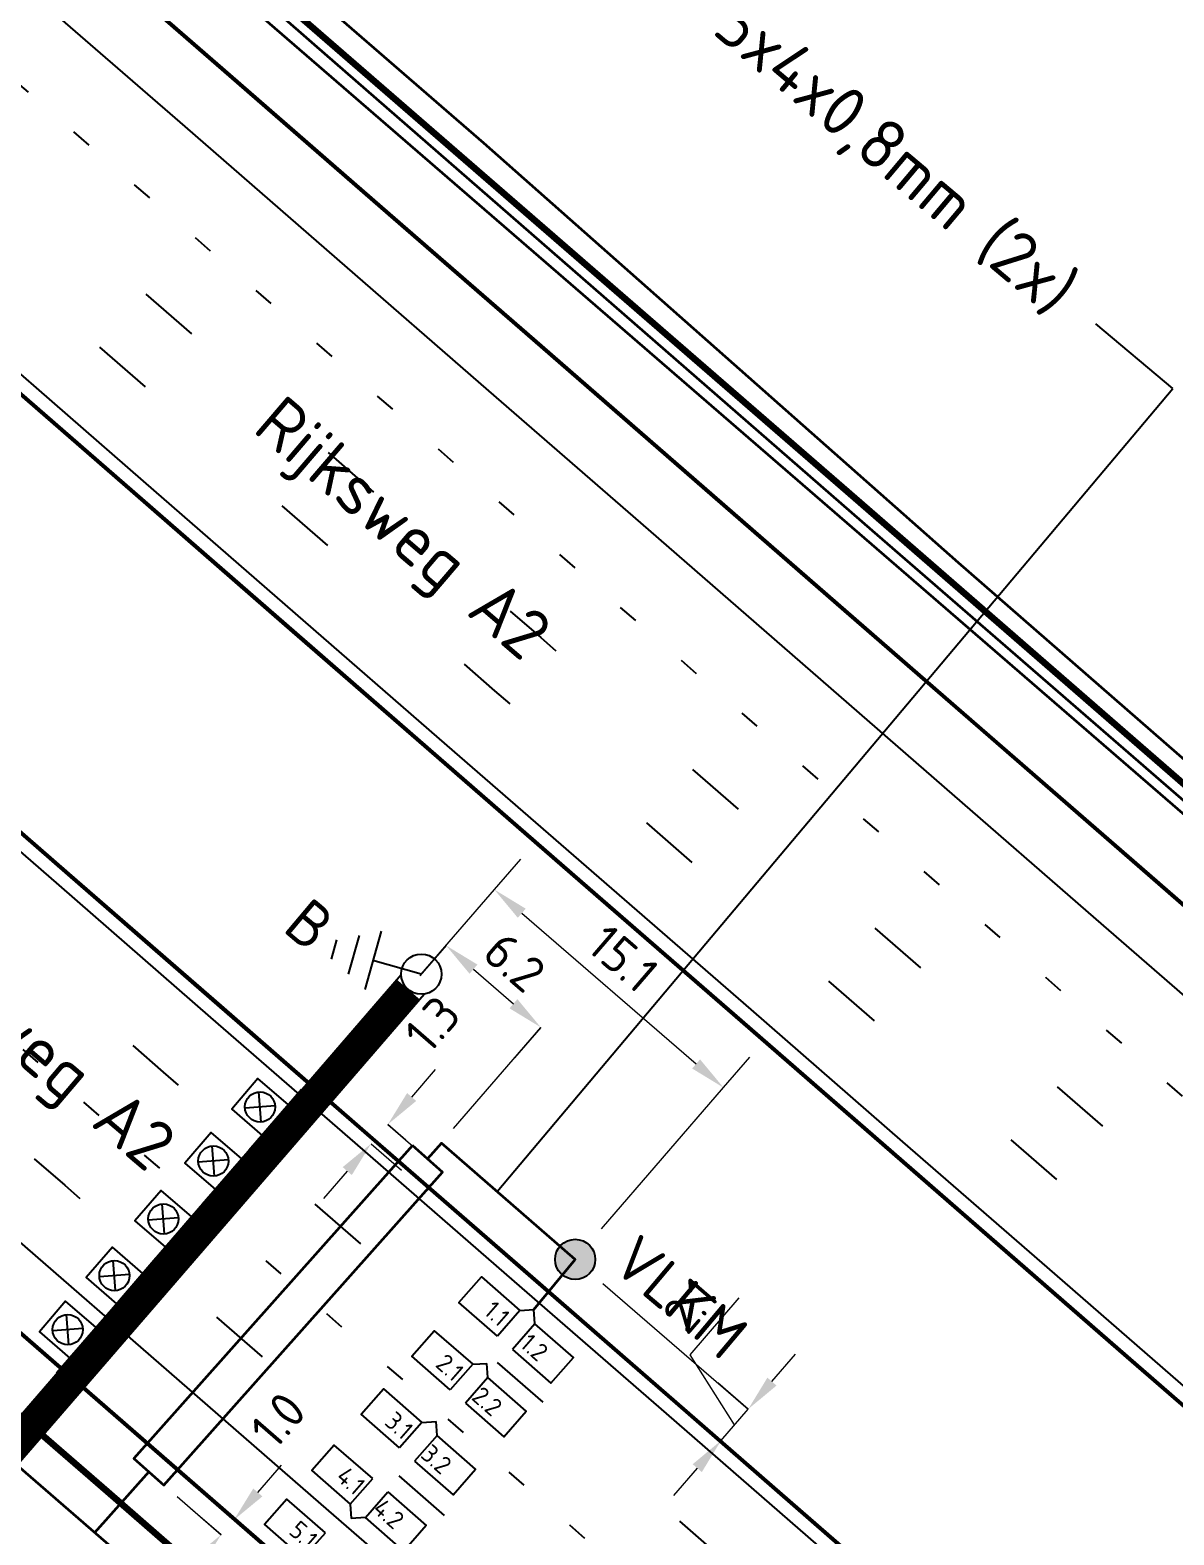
# Model space of a CAD drawing. Header units: metres. Extents: x 134219 to 139178, y 438661 to 444352.
# Drawn here: x 134692.1 to 134749, y 443878.6 to 443953.3 of the extents above; entities that cross this region are included whole.
import ezdxf
from ezdxf.enums import TextEntityAlignment as Align

# ---------------------------------------------------------------- set-up
doc = ezdxf.new("R2010")
doc.units = ezdxf.units.M
doc.linetypes.add('13strp', pattern=[4, 1, -3])
doc.linetypes.add('39strp', pattern=[12, 3, -9])
doc.layers.get('DEFPOINTS').update_dxf_attribs({"color": 193})
for name, color, linetype, lineweight in [('N-WE-KL-DATA-S', 10, 'Continuous', 25), ('N-WE-KL-DATA-T18', 1, 'Continuous', 18), ('N-WE-KL-DATA-T25', 7, 'Continuous', 25), ('N-WE-KL-ET_AARDING-S', 7, 'Continuous', 25), ('N-WE-KL-ET_AARDING_AARDELECTRODE-T18', 10, 'Continuous', 18), ('N-WE-KL-ET_AARDING_AARDELECTRODE-T25', 7, 'Continuous', 25), ('N-WE-KL-ET_HULPSTUK_MOF-S', 10, 'Continuous', 25), ('N-WE-KL-ET_LS_HULPSTUK_MOF-T18', 10, 'Continuous', 18), ('N-WE-KL-ET_LS_HULPSTUK_MOF-T25', 7, 'Continuous', 25), ('N-WE-KL-ET_LS_OV_KABEL-G', 10, 'KL-LS-OV-N', 35), ('N-WE-KL-ET_LS_OV_KABEL-M', 7, 'Continuous', 18), ('N-WE-KL-ET_LS_OV_KABEL-T25', 7, 'Continuous', 25), ('N-WE-KL-ET_MANTELBUIS-G', 10, 'Continuous', 35), ('N-WE-KL-MONITORING-T18', 1, 'Continuous', 25), ('N-WE-VW-BEWEGWIJZERING_DRAAGCONSTRUCTIE-PORTAAL-S', 10, 'Continuous', 25), ('N-WE-VW-BEWEGWIJZERING_DRAAGCONSTRUCTIE_PORTAAL_POER-S', 7, 'Continuous', 25), ('N-WE-VW-VS-S', 160, 'Continuous', 25), ('N-WE-VW-VS-T18', 10, 'Continuous', 18), ('N-WE-VW-VS-T25', 7, 'Continuous', 25), ('Utd-ondergr-bs', 8, 'Continuous', 35), ('Utd-ondergr-nw', 8, '13strp', 35), ('X-XX-AL-AANPIJLING-S', 7, 'Continuous', 25)]:
    doc.layers.add(name, color=color, linetype=linetype, lineweight=lineweight)
doc.layers.add('N-WE-KL-MONITORING-T25', color=2, linetype='Continuous')
doc.layers.add('Utd-weg-nw', color=8, linetype='Continuous')
doc.styles.add('dtm a2ee v011$0$rtw_iso', font='NLCS-ISO.ttf')
doc.styles.add('ISO18', font='NLCS-ISO.ttf')
doc.styles.add('ISO25', font='NLCS-ISO.ttf')
doc.styles.add('NLCS-ISO', font='NLCS-ISO.ttf')
doc.styles.add('NLCS_18', font='NLCS-ISO.ttf', dxfattribs={"height": 1.8})
doc.linetypes.add('KL-LS-OV-N', pattern='A,4,-1,[103,NLCS.SHX,S=0.75,R=0,X=0,Y=0],-1,4,-1.5,["0V",Standard,S=1,R=0,X=0,Y=-0.5],-3', length=14.5)
doc.dimstyles.new('NLCS_t18_pijl_Dimension_l3_h1', dxfattribs={"dimtxt": 1.8, "dimasz": 1.8, "dimexe": 2, "dimexo": 2, "dimgap": 0.7, "dimtad": 1, "dimdec": 1, "dimzin": 0, "dimdsep": 46, "dimtxsty": 'NLCS_18', "dimcen": 2.5, "dimdle": 2, "dimclrd": 256, "dimclre": 256, "dimclrt": 256, "dimadec": 1, "dimazin": 0, "dimtfac": 1, "dimtdec": 1, "dimtofl": 0, "dimtmove": 1, "dimatfit": 0, "dimfxl": 0, "dimtolj": 1, "dimtzin": 0, "dimlwd": 18, "dimlwe": 18, "dimarcsym": 0})

# ---------------------------------------------------------------- blocks, each defined once
blk = doc.blocks.new('SVW-TDI_HULP_DETECTIELUS-SO')
blk.add_line((0.5, 0.5), (0, 0))
at = {"color": 0, "linetype": 'ByBlock'}
blk.add_lwpolyline([(0.5, 2.192), (3.038, 2.192), (3.038, 0.5), (0.5, 0.5)], close=True, dxfattribs=at)
at = {"layer": 'N-WE-VW-VS-T18', "linetype": 'ByBlock', "style": 'NLCS-ISO', "flags": 1}
for tag, p in [('OMSCHRIJVING_LEGENDA', (7.741, -6.192)), ('NABIJ_PORTAAL', (7.741, -9.976)), ('LOCATIE', (7.741, -13.761)), ('RIJSTROKEN', (7.741, -17.545)), ('OVERIGE_OPMERKING(EN)_1', (7.741, -21.33)), ('OVERIGE_OPMERKING(EN)_2', (7.741, -25.114))]:
    blk.add_attdef(tag, p, '', height=1.8, dxfattribs=at)
at = {"layer": 'N-WE-VW-VS-T25', "linetype": 'ByBlock', "style": 'NLCS-ISO'}
blk.add_attdef('LUSNUMMER', text='', height=1.8, dxfattribs=at).set_placement((2.264, 1.346), align=Align.MIDDLE)
blk = doc.blocks.new('SVW-BEWEGWIJZERING_DRAAGCONSTRUCTIE_PORTAAL_ANWB (A2 73.457 HRR)')
for points in [[(-0.135, 0.991), (20.904, 25.342)], [(1, 0.01), (22.039, 24.362)]]:
    blk.add_lwpolyline(points)
at = {"ltscale": 10}
blk.add_lwpolyline([(0.654, 0.757, 1.5, 1.5, 0), (21.25, 24.596, 0, 0, 0)], format="xyseb", dxfattribs=at)
blk = doc.blocks.new('SKL-DATA_SIGNAALGEVER_DYNAMISCH-SO')
blk.add_line((0, 2), (0, -2))
blk.add_lwpolyline([(0, -1), (0, 1), (-2, 1), (-2, -1)], close=True)
for points in [[(-0.47, -0.53), (-1.53, 0.53)], [(-0.47, 0.53), (-1.53, -0.53)]]:
    blk.add_lwpolyline(points)
blk.add_circle((-1, 0), 0.75)
at = {"layer": 'N-WE-KL-DATA-T18', "linetype": 'ByBlock', "style": 'NLCS-ISO', "flags": 1}
for tag, p in [('LEVERANCIER', (0, -6.431)), ('BEHOREND_BIJ_PORTAAL_(CONSTRUCTIENUMMER)', (0, -10.215)), ('LOCATIE', (0, -14)), ('TYPE_SIGNAALGEVER', (0, -17.784)), ('PB-ADRES', (0, -21.569)), ('RIJSTROOK_(1,2,3,ETC.)', (0, -25.353)), ('BPS-CODERING', (0, -29.138)), ('OVERIGE_OPMERKING(EN)_1', (0, -32.922)), ('OVERIGE_OPMERKING(EN)_2', (0, -36.707))]:
    blk.add_attdef(tag, p, '', height=1.8, dxfattribs=at)
at = {"layer": 'N-WE-KL-DATA-T25', "linetype": 'ByBlock', "style": 'NLCS-ISO'}
blk.add_attdef('OMSCHRIJVING_T.B.V._LEGENDA', (0, 4.715), '', height=2.5, dxfattribs=at)
blk = doc.blocks.new('SKL-ET_AARDING_AARDELEKTRODE-SO (1)')
for points in [[(2.5, 1.5), (2.5, -1.5)], [(3.5, 1), (3.5, -1)], [(0, 0), (2.5, 0)], [(4.5, -0.5), (4.5, 0.5)]]:
    blk.add_lwpolyline(points)
at = {"layer": 'N-WE-KL-ET_AARDING_AARDELECTRODE-T18', "style": 'NLCS-ISO', "flags": 1}
for tag, p in [('OMSCHRIJVING_LEGENDA', (0, -8.635)), ('CONSTRUCTIENUMMER', (0, -12.42)), ('LOCATIE', (0, -16.204)), ('OVERIGE_OPMERKING(EN)_1', (0, -19.989)), ('OVERIGE_OPMERKING(EN)_2', (0, -23.773))]:
    blk.add_attdef(tag, p, '', height=1.8, dxfattribs=at)
at = {"layer": 'N-WE-KL-ET_AARDING_AARDELECTRODE-T25', "style": 'NLCS-ISO'}
blk.add_attdef('TYPE_SYMBOOL', (0, 4.405), '', height=2.25, dxfattribs=at)
blk = doc.blocks.new('SVW-BEWEGWIJZERING_DRAAGCONSTRUCTIE_PORTAAL_POER-SO')
blk.add_circle((0, 0), 1)
at = {"layer": 'N-WE-KL-MONITORING-T18', "style": 'ISO18', "flags": 1}
for tag, p in [('OMSCHRIJVING_LEGENDA', (0, 28.559)), ('CONSTRUCTIENUMMER', (0, 24.775)), ('LOCATIE', (0, 20.99)), ('TYPE_POER', (0, 17.206)), ('POSITIE_POER', (0, 13.421)), ('OVERIGE_OPMERKING(EN)_1', (0, 9.637)), ('OVERIGE_OPMERKING(EN)_2', (0, 5.852))]:
    blk.add_attdef(tag, p, '', height=1.8, dxfattribs=at)
blk = doc.blocks.new('SKL-ET_HULP_VERGROTELUSKOPPELMOF-SO')
at = {"ltscale": 10}
h = blk.add_hatch(color=256, dxfattribs=at)
edge = h.paths.add_edge_path()
edge.add_arc((0, 0), 1, 0, 360)
blk.add_circle((0, 0), 1)
at = {"layer": 'N-WE-KL-ET_LS_HULPSTUK_MOF-T18', "style": 'NLCS-ISO', "flags": 1}
for tag, p in [('OMSCHRIJVING_LEGENDA', (0, -8.431)), ('CONSTRUCTIENUMMER', (0, -12.215)), ('LOCATIE', (0, -16)), ('AANTAL_LUSPAREN', (0, -19.784)), ('POSITIE_X', (0, -23.569)), ('POSITIE_Y', (0, -27.353)), ('OVERIGE_OPMERKING(EN)_1', (0, -31.138)), ('OVERIGE_OPMERKING(EN)_2', (0, -34.922))]:
    blk.add_attdef(tag, p, '', height=1.8, dxfattribs=at)
at = {"layer": 'N-WE-KL-ET_LS_HULPSTUK_MOF-T25', "style": 'NLCS-ISO'}
blk.add_attdef('SOORT_MOF', (0, 2.715), '', height=2.25, dxfattribs=at)
blk = doc.blocks.new('*D147')
at = {"layer": 'DEFPOINTS', "color": 0, "transparency": 16777216}
for p in [(134715.194, 443910.634), (134726.583, 443900.794), (134726.583, 443900.794)]:
    blk.add_point(p, dxfattribs=at)
at = {"layer": 'N-WE-KL-ET_LS_OV_KABEL-M', "lineweight": 18, "transparency": 16777216}
for p, q in [((134715.194, 443910.634), (134716.502, 443912.147)), ((134726.583, 443900.794), (134727.891, 443902.307))]:
    blk.add_line(p, q, dxfattribs=at)
at = {"layer": 'N-WE-KL-ET_LS_OV_KABEL-M', "linetype": 'Continuous', "lineweight": 18, "transparency": 16777216}
blk.add_line((134716.556, 443909.457), (134725.221, 443901.971), dxfattribs=at)
at = {"layer": 'N-WE-KL-ET_LS_OV_KABEL-M', "transparency": 16777216}
for points in [[(134716.752, 443909.684), (134716.36, 443909.23), (134715.194, 443910.634)], [(134725.417, 443902.198), (134725.025, 443901.744), (134726.583, 443900.794)]]:
    blk.add_solid(points, dxfattribs=at)
at = {"layer": 'N-WE-KL-ET_LS_OV_KABEL-M', "transparency": 16777216, "insert": (134721.599, 443907.215), "char_height": 1.8, "attachment_point": 5, "rotation": 319.17349, "style": 'NLCS_18'}
blk.add_mtext('\\A1;15.1', dxfattribs=at)
blk = doc.blocks.new('*D148')
at = {"layer": 'DEFPOINTS', "color": 0, "transparency": 16777216}
for p in [(134712.795, 443907.856), (134717.505, 443903.786), (134717.505, 443903.786)]:
    blk.add_point(p, dxfattribs=at)
at = {"layer": 'N-WE-KL-ET_LS_OV_KABEL-M', "lineweight": 18, "transparency": 16777216}
for p, q in [((134712.795, 443907.856), (134711.487, 443906.343)), ((134717.505, 443903.786), (134716.198, 443902.273))]:
    blk.add_line(p, q, dxfattribs=at)
at = {"layer": 'N-WE-KL-ET_LS_OV_KABEL-M', "linetype": 'Continuous', "lineweight": 18, "transparency": 16777216}
blk.add_line((134714.157, 443906.68), (134716.143, 443904.963), dxfattribs=at)
at = {"layer": 'N-WE-KL-ET_LS_OV_KABEL-M', "transparency": 16777216}
for points in [[(134714.353, 443906.907), (134713.961, 443906.453), (134712.795, 443907.856)], [(134716.339, 443905.19), (134715.947, 443904.736), (134717.505, 443903.786)]]:
    blk.add_solid(points, dxfattribs=at)
at = {"layer": 'N-WE-KL-ET_LS_OV_KABEL-M', "transparency": 16777216, "insert": (134716.196, 443907.032), "char_height": 1.8, "attachment_point": 5, "rotation": 319.17349, "style": 'NLCS_18'}
blk.add_mtext('\\A1;6.2', dxfattribs=at)
blk = doc.blocks.new('*D149')
at = {"layer": 'DEFPOINTS', "color": 0, "transparency": 16777216}
for p in [(134727.813, 443884.829), (134727.813, 443884.829), (134726.454, 443883.255)]:
    blk.add_point(p, dxfattribs=at)
at = {"layer": 'N-WE-KL-ET_LS_OV_KABEL-M', "linetype": 'Continuous', "lineweight": 18, "transparency": 16777216}
for p, q in [((134724.919, 443887.521), (134727.364, 443890.351)), ((134728.99, 443886.191), (134730.167, 443887.553)), ((134727.133, 443884.042), (134724.919, 443887.521)), ((134726.454, 443883.255), (134727.813, 443884.829)), ((134725.277, 443881.893), (134724.1, 443880.531))]:
    blk.add_line(p, q, dxfattribs=at)
at = {"layer": 'N-WE-KL-ET_LS_OV_KABEL-M', "lineweight": 18, "transparency": 16777216}
for p, q in [((134727.813, 443884.829), (134726.3, 443886.136)), ((134726.454, 443883.255), (134724.94, 443884.563))]:
    blk.add_line(p, q, dxfattribs=at)
at = {"layer": 'N-WE-KL-ET_LS_OV_KABEL-M', "transparency": 16777216}
for points in [[(134728.763, 443886.387), (134729.217, 443885.995), (134727.813, 443884.829)], [(134725.05, 443882.089), (134725.504, 443881.697), (134726.454, 443883.255)]]:
    blk.add_solid(points, dxfattribs=at)
at = {"layer": 'N-WE-KL-ET_LS_OV_KABEL-M', "transparency": 16777216, "insert": (134724.931, 443889.982), "char_height": 1.8, "attachment_point": 5, "rotation": 49.17349, "style": 'NLCS_18'}
blk.add_mtext('\\A1;2.1', dxfattribs=at)
blk = doc.blocks.new('*D227')
at = {"layer": 'DEFPOINTS', "color": 0, "transparency": 16777216}
for p in [(134709.904, 443898.971), (134709.904, 443898.971), (134709.066, 443898.007)]:
    blk.add_point(p, dxfattribs=at)
at = {"layer": 'N-WE-KL-ET_LS_OV_KABEL-M', "linetype": 'Continuous', "lineweight": 18, "transparency": 16777216}
for p, q in [((134711.085, 443900.329), (134712.266, 443901.688)), ((134707.885, 443896.649), (134706.704, 443895.291))]:
    blk.add_line(p, q, dxfattribs=at)
at = {"layer": 'N-WE-KL-ET_LS_OV_KABEL-M', "lineweight": 18, "transparency": 16777216}
for p, q in [((134709.904, 443898.971), (134711.413, 443897.659)), ((134709.066, 443898.007), (134710.575, 443896.695))]:
    blk.add_line(p, q, dxfattribs=at)
at = {"layer": 'N-WE-KL-ET_LS_OV_KABEL-M', "transparency": 16777216}
for points in [[(134710.859, 443900.526), (134711.311, 443900.133), (134709.904, 443898.971)], [(134707.658, 443896.846), (134708.111, 443896.452), (134709.066, 443898.007)]]:
    blk.add_solid(points, dxfattribs=at)
at = {"layer": 'N-WE-KL-ET_LS_OV_KABEL-M', "transparency": 16777216, "insert": (134712.12, 443903.958), "char_height": 1.8, "attachment_point": 5, "rotation": 48.99129, "style": 'NLCS_18'}
blk.add_mtext('\\A1;1.3', dxfattribs=at)
blk = doc.blocks.new('*D228')
at = {"layer": 'DEFPOINTS', "color": 0, "transparency": 16777216}
for p in [(134702.259, 443879.327), (134701.611, 443878.581), (134701.611, 443878.581)]:
    blk.add_point(p, dxfattribs=at)
at = {"layer": 'N-WE-KL-ET_LS_OV_KABEL-M', "linetype": 'Continuous', "lineweight": 18, "transparency": 16777216}
for p, q in [((134703.441, 443880.685), (134704.622, 443882.043)), ((134700.43, 443877.222), (134699.249, 443875.864))]:
    blk.add_line(p, q, dxfattribs=at)
at = {"layer": 'N-WE-KL-ET_LS_OV_KABEL-M', "lineweight": 18, "transparency": 16777216}
for p, q in [((134702.259, 443879.327), (134700.75, 443880.639)), ((134701.611, 443878.581), (134700.102, 443879.893))]:
    blk.add_line(p, q, dxfattribs=at)
at = {"layer": 'N-WE-KL-ET_LS_OV_KABEL-M', "transparency": 16777216}
for points in [[(134703.214, 443880.882), (134703.667, 443880.488), (134702.259, 443879.327)], [(134700.203, 443877.419), (134700.656, 443877.026), (134701.611, 443878.581)]]:
    blk.add_solid(points, dxfattribs=at)
at = {"layer": 'N-WE-KL-ET_LS_OV_KABEL-M', "transparency": 16777216, "insert": (134704.452, 443884.286), "char_height": 1.8, "attachment_point": 5, "rotation": 48.99129, "style": 'NLCS_18'}
blk.add_mtext('\\A1;1.0', dxfattribs=at)

msp = doc.modelspace()

# ---------------------------------------------------------------- linework, layer by layer
at = {"layer": 'N-WE-KL-ET_LS_OV_KABEL-G', "elevation": 8.285, "flags": 128}
msp.add_lwpolyline([(134771.371, 443812.752), (134653.283, 443915.141)], dxfattribs=at)
at = {"layer": 'N-WE-KL-ET_LS_OV_KABEL-G', "flags": 128}
for points in [[(134717.163, 443889.772), (134719.211, 443892.261), (134712.563, 443898.042), (134711.869, 443897.262)], [(134698.019, 443881.704), (134695.331, 443878.683)]]:
    msp.add_lwpolyline(points, dxfattribs=at)
at = {"layer": 'N-WE-KL-ET_LS_OV_KABEL-M'}
for points in [[(134711.565, 443906.433), (134715.194, 443910.634)], [(134713.172, 443898.771), (134717.505, 443903.786)], [(134720.523, 443893.78), (134726.583, 443900.794)], [(134710.801, 443898.191), (134709.904, 443898.971)], [(134720.588, 443891.071), (134727.813, 443884.829)], [(134699.429, 443880.478), (134701.611, 443878.581)]]:
    msp.add_lwpolyline(points, dxfattribs=at)
at = {"layer": 'N-WE-KL-ET_MANTELBUIS-G', "flags": 128}
msp.add_lwpolyline([(134711.122, 443897.927), (134697.273, 443882.369), (134698.766, 443881.039), (134712.616, 443896.598)], close=True, dxfattribs=at)
at = {"layer": 'Utd-ondergr-bs', "flags": 128}
msp.add_lwpolyline([(134660.133, 443991.614), (134662.802, 443989.294), (134835.209, 443840.226), (134904.987, 443779.649), (134913.426, 443772.31), (134939.263, 443749.929)], dxfattribs=at)
at = {"layer": 'Utd-ondergr-bs'}
for points in [[(134834.163, 443842.227, 0), (134833.992, 443842.721, 0), (134833.574, 443843.438, 0), (134832.961, 443844.207, 0), (134827.476, 443849.547, 0), (134806.862, 443867.428, 0), (134783.07, 443888.055, 0), (134761.246, 443906.836, 0), (134738.258, 443926.861, 0), (134714.674, 443947.719, 0), (134691.639, 443967.661, 0), (134679.205, 443978.45, 0), (134674.103, 443983.533, 0), (134669.386, 443988.896, 0), (134664.84, 443993.261, 0), (134650.623, 444005.509, 0), (134647.931, 444007.303, 0), (134643.625, 444009.583, 0), (134639.363, 444012.728, 0), (134624.145, 444026.012, 0)], [(134793.302, 443794.894, 0), (134794.489, 443796.229, 0), (134792.214, 443798.174, 0), (134791.712, 443797.621, 0), (134767.595, 443818.658, 0), (134740.323, 443842.267, 0), (134716.137, 443863.331, 0), (134716.708, 443863.948, 0), (134714.46, 443865.946, 0), (134713.834, 443865.287, 0), (134696.029, 443880.797, 0), (134671.804, 443901.789, 0), (134638.451, 443930.882, 0), (134639.053, 443931.585, 0), (134636.754, 443933.48, 0), (134636.192, 443932.811, 0), (134614.738, 443951.452, 0), (134587.546, 443975.039, 0), (134584.553, 443977.611, 0)], [(134754.939, 443910.286, 0), (134733.982, 443928.458, 0), (134706.251, 443952.595, 0), (134679.178, 443976.264, 0)], [(134834.311, 443842.093, 0), (134833.882, 443841.621, 0), (134832.808, 443840.46, 0), (134830.625, 443842.42, 0), (134831.671, 443843.625, 0), (134831.941, 443843.938, 0), (134804.829, 443867.721, 0), (134776.726, 443892.121, 0), (134757.52, 443908.653, 0), (134757.236, 443908.368, 0), (134756.097, 443907.168, 0), (134753.926, 443909.128, 0), (134754.939, 443910.286, 0), (134755.28, 443910.675, 0), (134733.313, 443929.771, 0), (134701.807, 443957.116, 0)], [(134755.28, 443910.675, 0), (134733.313, 443929.771, 0), (134701.807, 443957.116, 0)], [(134834.173, 443842.093, 0), (134832.811, 443840.609, 0), (134830.769, 443842.425, 0), (134832.083, 443843.945, 0), (134832.008, 443844.011, 0), (134804.888, 443867.791, 0), (134776.788, 443892.194, 0), (134757.587, 443908.722, 0), (134757.511, 443908.792, 0), (134756.096, 443907.309, 0), (134754.066, 443909.128, 0), (134755.416, 443910.683, 0), (134755.345, 443910.751, 0), (134733.374, 443929.845, 0), (134701.87, 443957.194, 0)], [(134834.311, 443842.093, 0), (134834.163, 443842.227, 0), (134833.735, 443841.756, 0), (134832.795, 443840.741, 0), (134830.904, 443842.438, 0), (134832.224, 443843.957, 0), (134832.073, 443844.088, 0), (134804.96, 443867.872, 0), (134776.856, 443892.272, 0), (134757.65, 443908.804, 0), (134757.505, 443908.942, 0), (134756.086, 443907.447, 0), (134754.206, 443909.145, 0), (134755.562, 443910.694, 0), (134755.412, 443910.826, 0), (134733.444, 443929.922, 0), (134701.938, 443957.267, 0)], [(134701.938, 443957.267, 0), (134733.444, 443929.922, 0), (134755.412, 443910.826, 0)], [(134638.309, 443930.866, 0), (134638.38, 443930.806, 0), (134671.735, 443901.713, 0), (134695.958, 443880.718, 0), (134713.764, 443865.215, 0), (134713.837, 443865.144, 0)], [(134793.302, 443794.894, 0), (134792.966, 443794.527, 0), (134792.819, 443794.662, 0), (134793.153, 443795.028, 0), (134794.204, 443796.21, 0), (134792.232, 443797.896, 0), (134790.878, 443796.388, 0), (134790.729, 443796.522, 0), (134791.581, 443797.47, 0), (134767.463, 443818.507, 0), (134740.192, 443842.115, 0), (134716.006, 443863.18, 0), (134715.393, 443862.509, 0), (134715.245, 443862.644, 0), (134716.424, 443863.934, 0), (134714.473, 443865.667, 0), (134713.253, 443864.363, 0), (134713.107, 443864.499, 0), (134713.703, 443865.136, 0), (134695.897, 443880.646, 0), (134671.673, 443901.638, 0), (134638.32, 443930.732, 0)], [(134767.463, 443818.507, 0), (134740.192, 443842.115, 0), (134716.006, 443863.18, 0), (134715.393, 443862.509, 0), (134715.245, 443862.644, 0), (134716.424, 443863.934, 0), (134714.473, 443865.667, 0), (134713.253, 443864.363, 0), (134713.107, 443864.499, 0), (134713.703, 443865.136, 0), (134695.897, 443880.646, 0), (134671.673, 443901.638, 0), (134638.32, 443930.732, 0)], [(134638.451, 443930.882, 0), (134671.804, 443901.789, 0), (134696.029, 443880.797, 0), (134713.834, 443865.287, 0), (134714.46, 443865.946, 0), (134716.708, 443863.948, 0), (134716.137, 443863.331, 0), (134740.323, 443842.267, 0), (134767.595, 443818.658, 0)]]:
    msp.add_polyline3d(points, dxfattribs=at)
at = {"layer": 'Utd-ondergr-nw', "linetype": 'Continuous', "flags": 128}
for points in [[(134686.919, 443964.186), (134694.465, 443957.624), (134702.011, 443951.063), (134709.557, 443944.501), (134717.103, 443937.939), (134724.65, 443931.378), (134732.196, 443924.816), (134739.742, 443918.254), (134747.288, 443911.692), (134754.834, 443905.131), (134758.926, 443901.573), (134762.38, 443898.569), (134769.926, 443892.007), (134777.472, 443885.445), (134785.018, 443878.884), (134792.564, 443872.322), (134800.111, 443865.76), (134807.657, 443859.198), (134815.203, 443852.637), (134822.749, 443846.075), (134830.295, 443839.513), (134832.661, 443837.456), (134837.841, 443832.951), (134845.387, 443826.39)], [(134686.965, 443964.239), (134694.511, 443957.677), (134702.057, 443951.116), (134709.603, 443944.554), (134717.149, 443937.992), (134724.696, 443931.43), (134732.242, 443924.869), (134739.788, 443918.307), (134747.334, 443911.745), (134754.88, 443905.183), (134758.972, 443901.625), (134762.426, 443898.622), (134769.972, 443892.06), (134777.518, 443885.498), (134785.064, 443878.936), (134792.61, 443872.375), (134800.157, 443865.813), (134807.703, 443859.251), (134815.249, 443852.69), (134822.795, 443846.128), (134830.341, 443839.566), (134832.707, 443837.508), (134837.887, 443833.004), (134845.433, 443826.443)], [(134674.603, 443950.022), (134682.149, 443943.46), (134689.695, 443936.899), (134697.241, 443930.337), (134704.787, 443923.775), (134712.333, 443917.214), (134719.879, 443910.652), (134727.425, 443904.09), (134734.972, 443897.528), (134742.518, 443890.967), (134746.609, 443887.408), (134750.064, 443884.405)], [(134674.649, 443950.075), (134682.195, 443943.513), (134689.741, 443936.952), (134697.287, 443930.39), (134704.833, 443923.828), (134712.379, 443917.266), (134719.925, 443910.705), (134727.471, 443904.143), (134735.017, 443897.581), (134742.564, 443891.019), (134746.655, 443887.461), (134750.11, 443884.458)], [(134663.822, 443937.624), (134671.368, 443931.062), (134678.914, 443924.5), (134686.46, 443917.939), (134694.006, 443911.377), (134701.552, 443904.815), (134709.098, 443898.254), (134716.644, 443891.692), (134724.191, 443885.13), (134731.737, 443878.568), (134735.829, 443875.01), (134739.283, 443872.007), (134746.829, 443865.445), (134754.375, 443858.883)], [(134663.868, 443937.677), (134671.414, 443931.115), (134678.96, 443924.553), (134686.506, 443917.992), (134694.052, 443911.43), (134701.598, 443904.868), (134709.144, 443898.306), (134716.69, 443891.745), (134724.237, 443885.183), (134731.783, 443878.621), (134735.874, 443875.063), (134739.329, 443872.059), (134746.875, 443865.498), (134754.421, 443858.936)], [(134651.505, 443923.46), (134659.052, 443916.898), (134666.598, 443910.336), (134674.144, 443903.775), (134681.69, 443897.213), (134689.236, 443890.651), (134696.782, 443884.09), (134704.328, 443877.528), (134711.874, 443870.966), (134719.42, 443864.404), (134723.512, 443860.846), (134726.966, 443857.843), (134734.512, 443851.281), (134742.059, 443844.719), (134749.605, 443838.157)], [(134651.551, 443923.513), (134659.097, 443916.951), (134666.644, 443910.389), (134674.19, 443903.828), (134681.736, 443897.266), (134689.282, 443890.704), (134696.828, 443884.142), (134704.374, 443877.581), (134711.92, 443871.019), (134719.466, 443864.457), (134723.558, 443860.899), (134727.012, 443857.895), (134734.558, 443851.334), (134742.105, 443844.772), (134749.651, 443838.21)]]:
    msp.add_lwpolyline(points, dxfattribs=at)
at = {"layer": 'Utd-weg-nw', "linetype": '13strp', "flags": 128}
for points in [[(134682.211, 443958.772), (134689.757, 443952.21), (134697.303, 443945.648), (134704.849, 443939.087), (134712.395, 443932.525), (134719.942, 443925.963), (134727.488, 443919.401), (134735.034, 443912.84), (134742.58, 443906.278), (134750.126, 443899.716), (134754.218, 443896.158), (134757.672, 443893.155), (134765.218, 443886.593), (134772.764, 443880.031), (134780.31, 443873.469), (134787.856, 443866.908), (134795.403, 443860.346), (134802.949, 443853.784), (134810.495, 443847.222), (134818.041, 443840.661), (134825.587, 443834.099), (134827.953, 443832.041), (134833.133, 443827.537), (134840.679, 443820.975), (134848.225, 443814.414), (134855.771, 443807.852), (134863.317, 443801.29), (134870.864, 443794.728), (134878.41, 443788.167), (134885.956, 443781.605), (134886.414, 443781.206), (134886.53, 443781.106), (134893.502, 443775.043), (134901.048, 443768.482), (134908.594, 443761.92), (134916.131, 443755.348), (134923.033, 443749.297), (134923.65, 443748.755), (134931.155, 443742.138), (134938.648, 443735.497), (134942.304, 443732.242), (134946.127, 443728.828), (134953.593, 443722.131), (134961.042, 443715.406), (134968.474, 443708.65), (134975.889, 443701.863), (134983.283, 443695.044), (134990.656, 443688.192), (134997.394, 443681.883), (134998.007, 443681.306), (135005.335, 443674.385), (135012.637, 443667.428), (135019.912, 443660.435), (135027.159, 443653.403), (135034.377, 443646.333), (135041.563, 443639.222), (135045.749, 443635.047), (135048.717, 443632.072), (135055.834, 443624.885), (135062.915, 443617.664), (135069.963, 443610.411), (135074.947, 443605.243), (135076.977, 443603.128), (135083.961, 443595.816), (135090.916, 443588.477), (135091.152, 443588.227)], [(134658.556, 443931.568), (134666.102, 443925.006), (134673.648, 443918.445), (134681.194, 443911.883), (134688.74, 443905.321), (134696.286, 443898.76), (134703.833, 443892.198), (134711.379, 443885.636), (134718.925, 443879.074), (134726.471, 443872.513), (134730.563, 443868.954), (134734.017, 443865.951), (134741.563, 443859.389), (134749.109, 443852.827), (134756.655, 443846.266), (134764.201, 443839.704), (134771.747, 443833.142), (134779.294, 443826.58), (134786.84, 443820.019), (134794.386, 443813.457), (134801.932, 443806.895), (134804.298, 443804.838), (134809.478, 443800.333), (134817.024, 443793.772), (134824.604, 443787.249), (134832.114, 443780.646), (134839.624, 443774.043), (134847.134, 443767.439), (134854.644, 443760.836), (134862.154, 443754.233), (134862.61, 443753.832), (134862.726, 443753.73), (134869.664, 443747.63), (134877.174, 443741.026), (134884.684, 443734.423), (134892.194, 443727.82), (134899.116, 443721.792), (134899.736, 443721.253), (134907.278, 443714.693), (134914.813, 443708.135), (134918.491, 443704.93), (134922.337, 443701.574), (134929.849, 443695.008), (134937.344, 443688.435), (134944.821, 443681.851), (134952.277, 443675.253), (134959.709, 443668.638), (134967.115, 443662.004), (134968.027, 443661.185)]]:
    msp.add_lwpolyline(points, dxfattribs=at)
at = {"layer": 'Utd-weg-nw', "linetype": '39strp', "flags": 128}
for points in [[(134679.767, 443955.961), (134687.313, 443949.399), (134694.859, 443942.838), (134702.405, 443936.276), (134709.951, 443929.714), (134717.497, 443923.152), (134725.043, 443916.591), (134732.589, 443910.029), (134740.136, 443903.467), (134747.682, 443896.905), (134751.774, 443893.347), (134755.228, 443890.344), (134762.774, 443883.782), (134770.32, 443877.22), (134777.866, 443870.658), (134785.412, 443864.097), (134792.958, 443857.535), (134800.504, 443850.973), (134808.05, 443844.411), (134815.597, 443837.85), (134823.143, 443831.288), (134825.509, 443829.23), (134830.689, 443824.726), (134838.235, 443818.164), (134845.781, 443811.603), (134853.327, 443805.041), (134860.873, 443798.479), (134868.419, 443791.918), (134875.965, 443785.356), (134883.511, 443778.794), (134883.97, 443778.396), (134884.086, 443778.295), (134891.058, 443772.232), (134898.604, 443765.671), (134906.15, 443759.109), (134913.687, 443752.537), (134920.589, 443746.486), (134921.206, 443745.944), (134928.71, 443739.328), (134936.201, 443732.688), (134939.856, 443729.434), (134943.678, 443726.022), (134951.139, 443719.328), (134958.583, 443712.607), (134966.009, 443705.857), (134973.416, 443699.077), (134980.802, 443692.265), (134988.166, 443685.422), (134994.894, 443679.122), (134995.507, 443678.545), (135002.822, 443671.635), (135010.111, 443664.69), (135017.373, 443657.709), (135024.605, 443650.691), (135031.807, 443643.636), (135038.977, 443636.542), (135043.153, 443632.376), (135046.113, 443629.408), (135053.212, 443622.239), (135060.276, 443615.036), (135067.306, 443607.8), (135072.278, 443602.644), (135074.303, 443600.535), (135081.27, 443593.24), (135088.208, 443585.919), (135088.443, 443585.67)], [(134677.47, 443953.32), (134685.016, 443946.758), (134692.562, 443940.196), (134700.108, 443933.635), (134707.655, 443927.073), (134715.201, 443920.511), (134722.747, 443913.949), (134730.293, 443907.388), (134737.839, 443900.826), (134745.385, 443894.264), (134749.477, 443890.706), (134752.931, 443887.702), (134760.477, 443881.141), (134768.023, 443874.579), (134775.569, 443868.017), (134783.116, 443861.456), (134790.662, 443854.894), (134798.208, 443848.332), (134805.754, 443841.77), (134813.3, 443835.209), (134820.846, 443828.647), (134823.212, 443826.589), (134828.392, 443822.085), (134835.938, 443815.523), (134843.484, 443808.962), (134851.03, 443802.4), (134858.577, 443795.838), (134866.123, 443789.276), (134873.669, 443782.715), (134881.215, 443776.153), (134881.673, 443775.754), (134881.789, 443775.654), (134888.761, 443769.591), (134896.307, 443763.029), (134903.853, 443756.468), (134911.39, 443749.896), (134918.292, 443743.845), (134918.909, 443743.302), (134926.413, 443736.688), (134933.902, 443730.049), (134937.556, 443726.796), (134941.376, 443723.385), (134948.834, 443716.695), (134956.273, 443709.978), (134963.693, 443703.233), (134971.093, 443696.459), (134978.471, 443689.654), (134985.826, 443682.819), (134992.545, 443676.527), (134993.157, 443675.952), (135000.461, 443669.051), (135007.739, 443662.117), (135014.987, 443655.148), (135022.206, 443648.143), (135029.393, 443641.102), (135036.547, 443634.023), (135040.713, 443629.867), (135043.666, 443626.906), (135050.749, 443619.753), (135057.796, 443612.566), (135064.81, 443605.347), (135069.77, 443600.203), (135071.791, 443598.098), (135078.741, 443590.821), (135085.663, 443583.516), (135085.898, 443583.267)], [(134661, 443934.379), (134668.546, 443927.817), (134676.092, 443921.256), (134683.639, 443914.694), (134691.185, 443908.132), (134698.731, 443901.57), (134706.277, 443895.009), (134713.823, 443888.447), (134721.369, 443881.885), (134728.915, 443875.324), (134733.007, 443871.765), (134736.461, 443868.762), (134744.007, 443862.2), (134751.553, 443855.638), (134759.1, 443849.077), (134766.646, 443842.515), (134774.192, 443835.953), (134781.738, 443829.391), (134789.284, 443822.83), (134796.83, 443816.268), (134804.376, 443809.706), (134806.742, 443807.649), (134811.922, 443803.144), (134819.468, 443796.583), (134820.478, 443795.864), (134827.048, 443790.06), (134834.558, 443783.457), (134842.068, 443776.854), (134849.578, 443770.25), (134857.088, 443763.647), (134864.598, 443757.044), (134865.055, 443756.643), (134865.17, 443756.541), (134872.108, 443750.441), (134879.618, 443743.837), (134887.128, 443737.234), (134894.638, 443730.631), (134901.561, 443724.603), (134902.18, 443724.064), (134909.723, 443717.504), (134917.26, 443710.943), (134920.939, 443707.737), (134924.787, 443704.38), (134932.302, 443697.811), (134939.803, 443691.233), (134947.286, 443684.644), (134954.749, 443678.039), (134962.19, 443671.417), (134969.605, 443664.775), (134970.518, 443663.954)], [(134656.112, 443928.757), (134663.658, 443922.196), (134671.204, 443915.634), (134678.75, 443909.072), (134686.296, 443902.51), (134693.842, 443895.949), (134701.388, 443889.387), (134708.934, 443882.825), (134716.481, 443876.263), (134724.027, 443869.702), (134728.118, 443866.144), (134731.573, 443863.14), (134739.119, 443856.578), (134746.665, 443850.016), (134754.211, 443843.455), (134761.757, 443836.893), (134769.303, 443830.331), (134776.849, 443823.77), (134784.395, 443817.208), (134791.942, 443810.646), (134799.488, 443804.084), (134801.854, 443802.027), (134807.034, 443797.523), (134814.58, 443790.961), (134822.16, 443784.438), (134829.67, 443777.835), (134837.18, 443771.232), (134844.69, 443764.628), (134852.2, 443758.025), (134859.71, 443751.422), (134860.166, 443751.021), (134860.281, 443750.92), (134867.22, 443744.819), (134874.73, 443738.215), (134882.24, 443731.612), (134889.75, 443725.009), (134896.672, 443718.981), (134897.292, 443718.442), (134904.834, 443711.883), (134912.367, 443705.326), (134914.991, 443703.039), (134919.906, 443698.751), (134927.439, 443692.162), (134934.957, 443685.551), (134942.453, 443678.909), (134949.92, 443672.228), (134957.35, 443665.502), (134961.05, 443662.118), (134964.737, 443658.72), (134965.226, 443658.267)]]:
    msp.add_lwpolyline(points, dxfattribs=at)
at = {"layer": 'Utd-weg-nw', "linetype": 'Continuous', "flags": 128}
for points in [[(134692.267, 443955.097), (134699.813, 443948.535), (134707.359, 443941.973), (134714.905, 443935.411), (134722.451, 443928.85), (134729.998, 443922.288), (134737.544, 443915.726), (134745.09, 443909.164), (134752.636, 443902.603), (134756.728, 443899.045), (134760.182, 443896.041), (134767.728, 443889.479), (134775.274, 443882.917), (134782.82, 443876.356), (134790.366, 443869.794), (134797.912, 443863.232), (134805.458, 443856.67), (134813.005, 443850.109), (134820.551, 443843.547), (134828.097, 443836.985), (134830.463, 443834.928), (134835.643, 443830.424), (134843.189, 443823.862), (134850.735, 443817.3)], [(134675.108, 443950.603), (134682.654, 443944.042), (134690.2, 443937.48), (134697.746, 443930.918), (134705.292, 443924.356), (134712.838, 443917.795), (134720.385, 443911.233), (134727.931, 443904.671), (134735.477, 443898.109), (134743.023, 443891.548), (134747.115, 443887.99), (134750.569, 443884.986)], [(134663.362, 443937.096), (134670.909, 443930.534), (134678.455, 443923.972), (134686.001, 443917.411), (134693.547, 443910.849), (134701.093, 443904.287), (134708.639, 443897.725), (134716.185, 443891.164), (134723.731, 443884.602), (134731.277, 443878.04), (134735.369, 443874.482), (134738.823, 443871.478), (134746.37, 443864.917), (134753.916, 443858.355)], [(134653.75, 443926.041), (134661.296, 443919.479), (134668.842, 443912.917), (134676.388, 443906.355), (134683.934, 443899.794), (134691.48, 443893.232), (134699.026, 443886.67), (134706.572, 443880.109), (134714.118, 443873.547), (134721.664, 443866.985), (134725.756, 443863.427), (134729.211, 443860.423), (134736.757, 443853.862), (134744.303, 443847.3), (134751.849, 443840.738)]]:
    msp.add_lwpolyline(points, dxfattribs=at)
at = {"layer": 'X-XX-AL-AANPIJLING-S'}
for p, q in [((134748.908, 443935.523), (134745.083, 443938.744)), ((134715.33, 443895.638), (134748.908, 443935.523))]:
    msp.add_line(p, q, dxfattribs=at)

# ---------------------------------------------------------------- block references
at = {"layer": 'N-WE-KL-DATA-S', "rotation": 319.1734930521202}
for p in [(134704.308, 443899.181), (134701.987, 443896.495), (134699.503, 443893.619), (134697.071, 443890.804), (134694.75, 443888.118)]:
    msp.add_blockref('SKL-DATA_SIGNAALGEVER_DYNAMISCH-SO', p, dxfattribs=at)
at = {"layer": 'N-WE-KL-ET_AARDING-S'}
ref = msp.add_blockref('SKL-ET_AARDING_AARDELEKTRODE-SO (1)', (134711.565, 443906.433), dxfattribs=dict(at, xscale=-1, rotation=344.1353578950202))
ref.add_attrib('TYPE_SYMBOOL', 'B', (134704.602, 443908.623), dxfattribs={"layer": 'N-WE-KL-MONITORING-T25', "height": 2.25, "rotation": 319.90729, "style": 'ISO25'})
at = {"layer": 'N-WE-KL-ET_HULPSTUK_MOF-S'}
ref = msp.add_blockref('SKL-ET_HULP_VERGROTELUSKOPPELMOF-SO', (134719.211, 443892.261), dxfattribs=at)
ref.add_attrib('SOORT_MOF', 'VLKM', (134720.906, 443891.899, -1.504), dxfattribs={"layer": 'N-WE-KL-MONITORING-T25', "height": 2.25, "rotation": 319.90729, "style": 'ISO25'})
at = {"layer": 'N-WE-VW-BEWEGWIJZERING_DRAAGCONSTRUCTIE-PORTAAL-S'}
msp.add_blockref('SVW-BEWEGWIJZERING_DRAAGCONSTRUCTIE_PORTAAL_ANWB (A2 73.457 HRR)', (134689.661, 443881.081), dxfattribs=at)
at = {"layer": 'N-WE-VW-BEWEGWIJZERING_DRAAGCONSTRUCTIE_PORTAAL_POER-S', "rotation": 107.2323067566008}
msp.add_blockref('SVW-BEWEGWIJZERING_DRAAGCONSTRUCTIE_PORTAAL_POER-SO', (134711.565, 443906.433), dxfattribs=at)
at = {"layer": 'N-WE-VW-VS-S'}
ref = msp.add_blockref('SVW-TDI_HULP_DETECTIELUS-SO', (134717.163, 443889.772), dxfattribs=dict(at, rotation=138.8124964547712))
ref.add_attrib('LUSNUMMER', '1.1', dxfattribs={"layer": 'N-WE-KL-MONITORING-T18', "height": 0.9, "rotation": 318.8125, "style": 'ISO18'}).set_placement((134715.325, 443889.569), align=Align.MIDDLE_CENTER)
ref = msp.add_blockref('SVW-TDI_HULP_DETECTIELUS-SO', (134714.823, 443887.097), dxfattribs=dict(at, rotation=138.8124964547712))
ref.add_attrib('LUSNUMMER', '2.1', dxfattribs={"layer": 'N-WE-KL-MONITORING-T18', "height": 0.9, "rotation": 318.8125, "style": 'ISO18'}).set_placement((134712.984, 443886.894), align=Align.MIDDLE_CENTER)
ref = msp.add_blockref('SVW-TDI_HULP_DETECTIELUS-SO', (134717.163, 443889.772), dxfattribs=dict(at, xscale=-1, rotation=138.8124964487587))
ref.add_attrib('LUSNUMMER', '1.2', dxfattribs={"layer": 'N-WE-KL-MONITORING-T18', "height": 0.9, "rotation": 318.8125, "style": 'ISO18'}).set_placement((134717.177, 443887.889), align=Align.MIDDLE_CENTER)
ref = msp.add_blockref('SVW-TDI_HULP_DETECTIELUS-SO', (134714.823, 443887.097), dxfattribs=dict(at, xscale=-1, rotation=138.8124964487587))
ref.add_attrib('LUSNUMMER', '2.2', dxfattribs={"layer": 'N-WE-KL-MONITORING-T18', "height": 0.9, "rotation": 318.8125, "style": 'ISO18'}).set_placement((134714.836, 443885.214), align=Align.MIDDLE_CENTER)
ref = msp.add_blockref('SVW-TDI_HULP_DETECTIELUS-SO', (134712.301, 443884.215), dxfattribs=dict(at, rotation=138.8124964547712))
ref.add_attrib('LUSNUMMER', '3.1', dxfattribs={"layer": 'N-WE-KL-MONITORING-T18', "height": 0.9, "rotation": 318.8125, "style": 'ISO18'}).set_placement((134710.463, 443884.013), align=Align.MIDDLE_CENTER)
ref = msp.add_blockref('SVW-TDI_HULP_DETECTIELUS-SO', (134712.301, 443884.215), dxfattribs=dict(at, xscale=-1, rotation=138.8124964487587))
ref.add_attrib('LUSNUMMER', '3.2', dxfattribs={"layer": 'N-WE-KL-MONITORING-T18', "height": 0.9, "rotation": 318.8125, "style": 'ISO18'}).set_placement((134712.315, 443882.333), align=Align.MIDDLE_CENTER)
ref = msp.add_blockref('SVW-TDI_HULP_DETECTIELUS-SO', (134708.081, 443879.392), dxfattribs=dict(at, xscale=-1, rotation=318.8124964556985))
ref.add_attrib('LUSNUMMER', '4.1', dxfattribs={"layer": 'N-WE-KL-MONITORING-T18', "height": 0.9, "rotation": 318.8125, "style": 'ISO18'}).set_placement((134708.062, 443881.269), align=Align.MIDDLE_CENTER)
ref = msp.add_blockref('SVW-TDI_HULP_DETECTIELUS-SO', (134708.081, 443879.392), dxfattribs=dict(at, rotation=318.812496461711))
ref.add_attrib('LUSNUMMER', '4.2', dxfattribs={"layer": 'N-WE-KL-MONITORING-T18', "height": 0.9, "rotation": 318.8125, "style": 'ISO18'}).set_placement((134709.943, 443879.623), align=Align.MIDDLE_CENTER)
ref = msp.add_blockref('SVW-TDI_HULP_DETECTIELUS-SO', (134705.732, 443876.708), dxfattribs=dict(at, xscale=-1, rotation=318.8124964556985))
ref.add_attrib('LUSNUMMER', '5.1', dxfattribs={"layer": 'N-WE-KL-MONITORING-T18', "height": 0.9, "rotation": 318.8125, "style": 'ISO18'}).set_placement((134705.713, 443878.585), align=Align.MIDDLE_CENTER)

# ---------------------------------------------------------------- texts
at = {"layer": 'N-WE-KL-ET_LS_OV_KABEL-T25', "style": 'NLCS-ISO'}
msp.add_text('LQ-ESEWV 5x4x0,8mm (2x)', height=2.5, rotation=319.90729, dxfattribs=at).set_placement((134743.615, 443939.98), align=Align.MIDDLE_RIGHT)
at = {"layer": 'Utd-ondergr-bs', "style": 'dtm a2ee v011$0$rtw_iso'}
for rotation, p in [(319.4608, (134703.11, 443933.435)), (319.6224, (134684.424, 443908.014))]:
    msp.add_text('Rijksweg A2', height=2.5, rotation=rotation, dxfattribs=at).set_placement(p)

# ---------------------------------------------------------------- dimensions: what is measured, and where the dimension line sits
at = {"layer": 'N-WE-KL-ET_LS_OV_KABEL-M'}
for base, p1, p2, angle, picture, middle in [((134726.583, 443900.794), (134715.194, 443910.634), (134726.583, 443900.794), 319.17349, '*D147', (134720.552, 443906.004)), ((134709.904, 443898.971), (134709.066, 443898.007), (134709.904, 443898.971), 48.99129, '*D227', (134713.327, 443902.908)), ((134701.611, 443878.581), (134702.259, 443879.327), (134701.611, 443878.581), 228.99129, '*D228', (134705.659, 443883.236))]:
    dim = msp.add_linear_dim(base=base, p1=p1, p2=p2, angle=angle, dimstyle='NLCS_t18_pijl_Dimension_l3_h1', dxfattribs=at)
    dim.commit()
    dim.dimension.update_dxf_attribs({"geometry": picture, "text_midpoint": middle, "dimtype": 161})
for p1, p2, picture, middle in [((134712.795, 443907.856), (134717.505, 443903.786), '*D148', (134716.196, 443907.032)), ((134726.454, 443883.255), (134727.813, 443884.829), '*D149', (134724.166, 443889.097))]:
    dim = msp.add_aligned_dim(p1=p1, p2=p2, distance=0, dimstyle='NLCS_t18_pijl_Dimension_l3_h1', dxfattribs=at)
    dim.commit()
    dim.dimension.update_dxf_attribs({"geometry": picture, "text_midpoint": middle})

doc.saveas('drawing.dxf')
